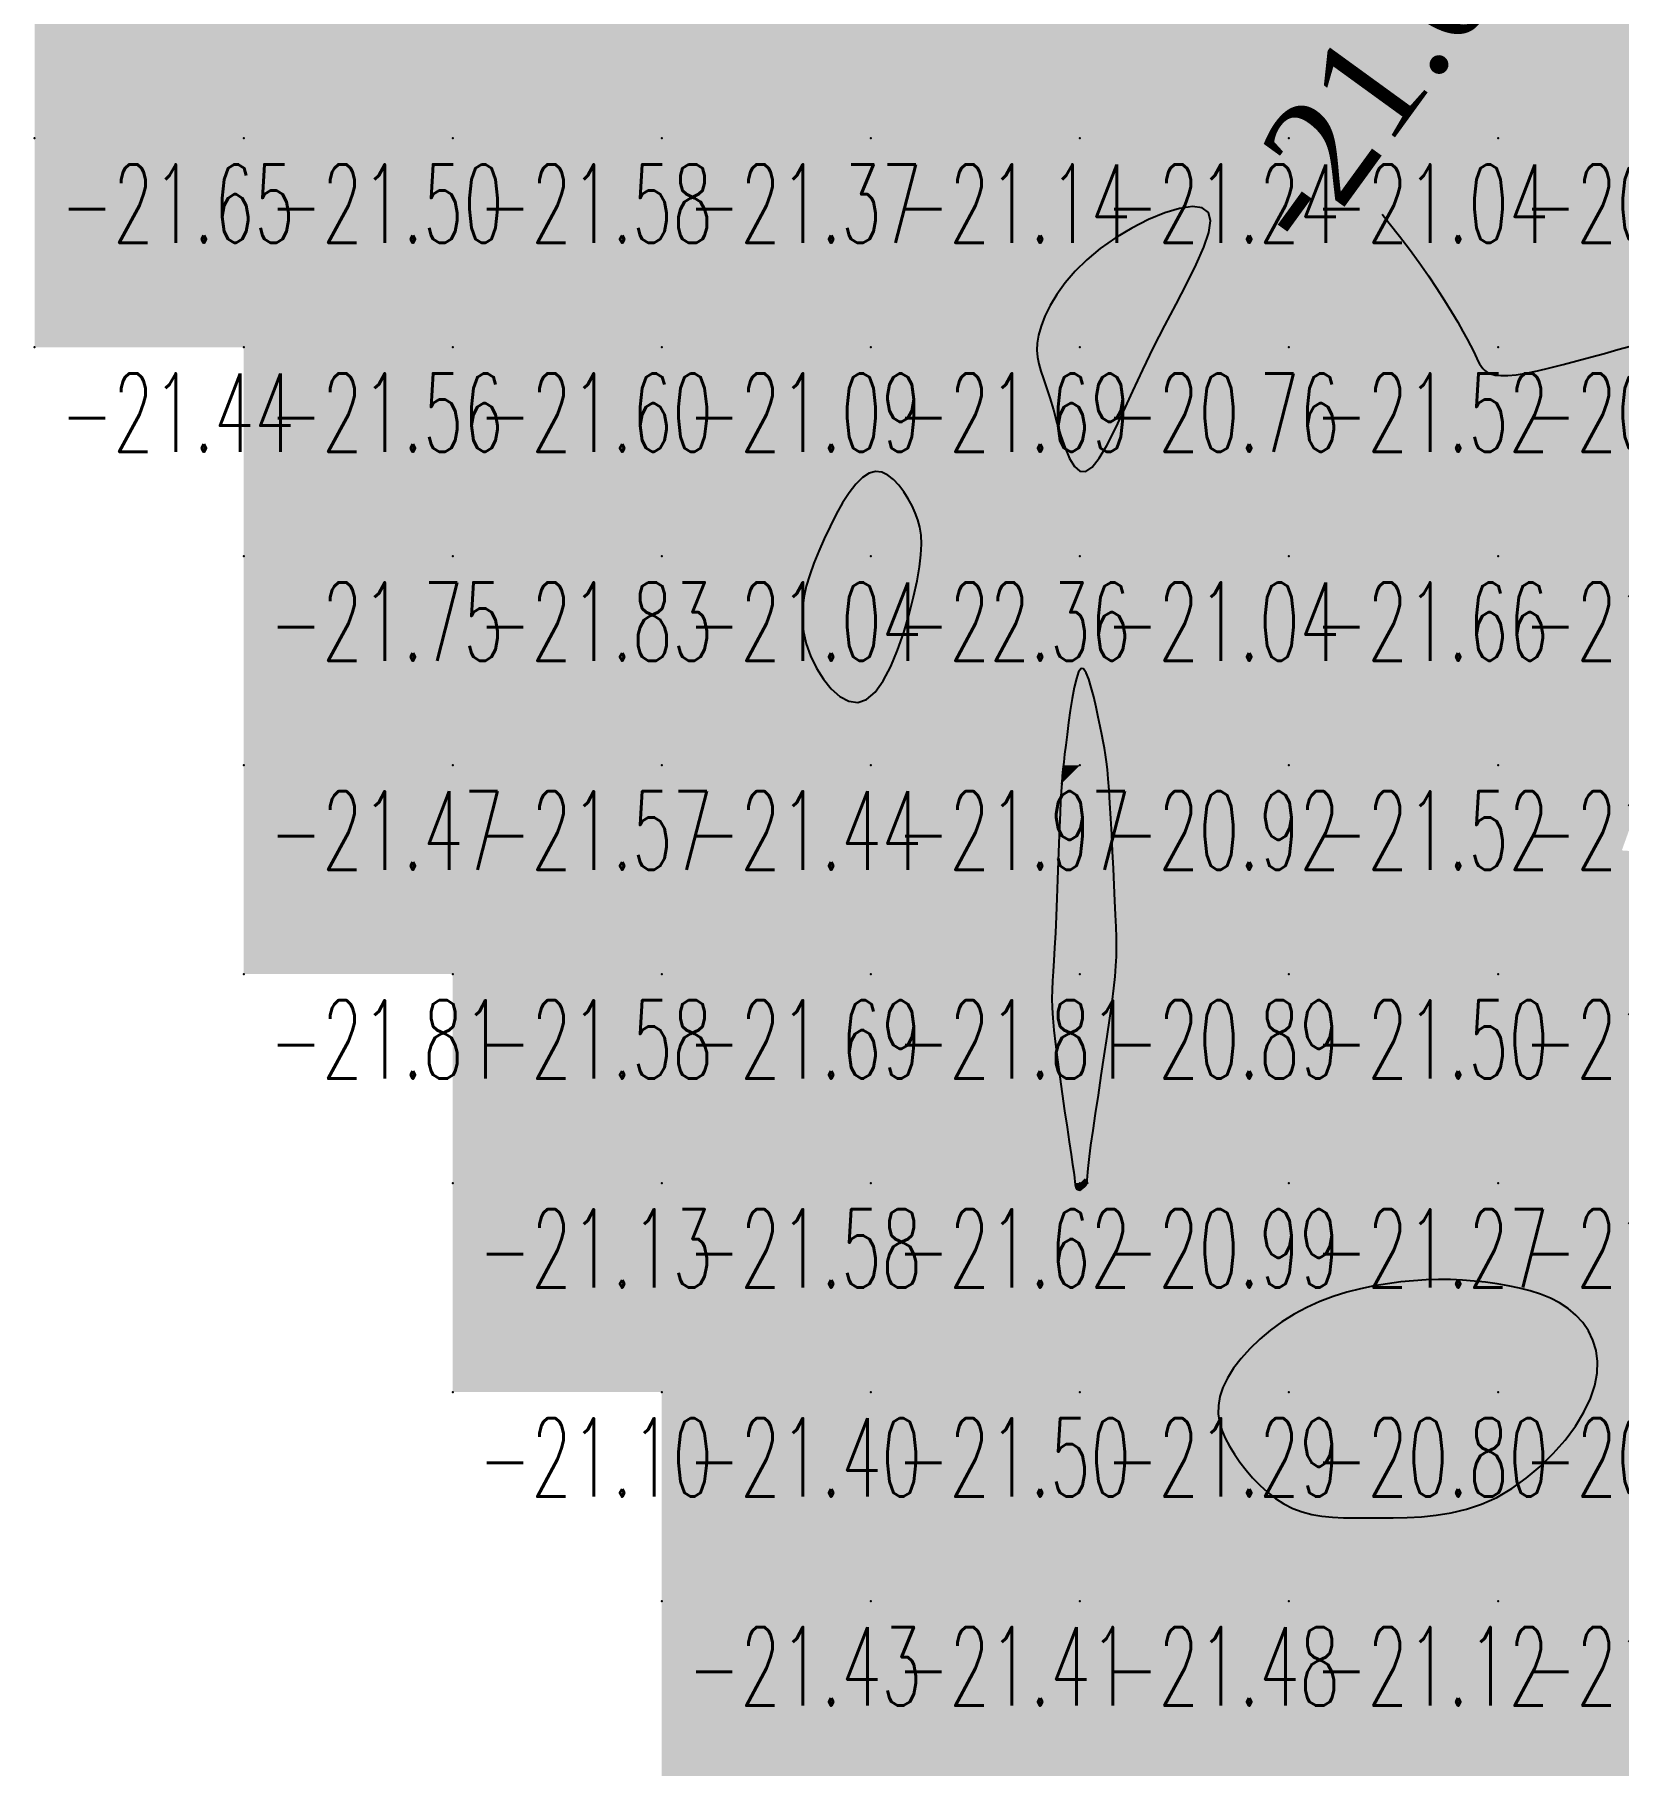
# Model space of a CAD drawing. Header units: millimetres. Extents: x 88261 to 90953, y 390274 to 392322.
# Drawn here: x 89000.2 to 89076, y 391399.4 to 391482.2 of the extents above; entities that cross this region are included whole.
import ezdxf
from ezdxf.enums import TextEntityAlignment as Align

# ---------------------------------------------------------------- set-up
doc = ezdxf.new("R2010")
doc.units = ezdxf.units.MM
doc.header["$LTSCALE"] = 25
for name, color, linetype in [('CN_03_00', 7, 'Continuous'), ('Cotation Courbes de niveau', 7, 'Continuous'), ('COTEAlt', 7, 'Continuous'), ('TN_COLORIAGE', 7, 'Continuous')]:
    doc.layers.add(name, color=color, linetype=linetype)
doc.styles.add('Simplex 1.0', font='Simplex.shx', dxfattribs={"width": 0.99, "height": 2.5})
doc.styles.get("Standard").update_dxf_attribs({"font": 'times.ttf'})

# ---------------------------------------------------------------- blocks, each defined once
blk = doc.blocks.new('COTE')
at = {"color": 0}
blk.add_point((0, 0), dxfattribs=at)
at = {"layer": 'COTEAlt'}
blk.add_attdef('ALT', text='', height=3.75, dxfattribs=at).set_placement((1.25, -1.25), align=Align.TOP_LEFT)

msp = doc.modelspace()

# ---------------------------------------------------------------- linework, layer by layer
at = {"layer": 'CN_03_00', "flags": 128}
for points, elevation in [([(89054.314, 391468.278), (89054.854, 391469.31), (89055.365, 391470.294), (89055.815, 391471.207), (89056.175, 391472.026), (89056.413, 391472.729), (89056.499, 391473.293), (89056.402, 391473.693), (89056.103, 391473.915), (89055.628, 391473.972), (89055.015, 391473.883), (89054.303, 391473.669), (89053.529, 391473.35), (89052.732, 391472.947), (89051.951, 391472.48), (89051.222, 391471.968), (89050.577, 391471.43), (89050.02, 391470.879), (89049.545, 391470.322), (89049.149, 391469.772), (89048.827, 391469.236), (89048.576, 391468.726), (89048.391, 391468.25), (89048.267, 391467.819), (89048.2, 391467.437), (89048.185, 391467.093), (89048.215, 391466.767), (89048.283, 391466.443), (89048.383, 391466.103), (89048.509, 391465.73), (89048.654, 391465.305), (89048.812, 391464.812), (89048.978, 391464.242), (89049.152, 391463.627), (89049.339, 391463.008), (89049.539, 391462.427), (89049.756, 391461.924), (89049.991, 391461.54), (89050.248, 391461.318), (89050.528, 391461.297), (89050.834, 391461.508), (89051.168, 391461.931), (89051.529, 391462.536), (89051.918, 391463.293), (89052.337, 391464.171), (89052.785, 391465.139), (89053.265, 391466.166), (89053.776, 391467.222), (89054.314, 391468.278)], -21), ([(89042.576, 391456.738), (89042.645, 391457.313), (89042.67, 391457.81), (89042.652, 391458.243), (89042.595, 391458.628), (89042.501, 391458.981), (89042.374, 391459.316), (89042.217, 391459.649), (89042.032, 391459.99), (89041.821, 391460.326), (89041.588, 391460.639), (89041.334, 391460.911), (89041.063, 391461.122), (89040.777, 391461.256), (89040.478, 391461.293), (89040.169, 391461.215), (89039.853, 391461.01), (89039.533, 391460.691), (89039.213, 391460.278), (89038.898, 391459.79), (89038.591, 391459.247), (89038.297, 391458.668), (89038.018, 391458.072), (89037.76, 391457.48), (89037.526, 391456.906), (89037.323, 391456.349), (89037.158, 391455.803), (89037.039, 391455.263), (89036.972, 391454.724), (89036.964, 391454.18), (89037.023, 391453.625), (89037.155, 391453.054), (89037.365, 391452.467), (89037.643, 391451.89), (89037.977, 391451.354), (89038.354, 391450.891), (89038.762, 391450.53), (89039.189, 391450.305), (89039.622, 391450.245), (89040.048, 391450.383), (89040.457, 391450.738), (89040.843, 391451.279), (89041.203, 391451.963), (89041.531, 391452.75), (89041.825, 391453.596), (89042.081, 391454.459), (89042.293, 391455.297), (89042.46, 391456.068), (89042.576, 391456.738)], -22), ([(89049.272, 391444.272), (89049.243, 391443.492), (89049.212, 391442.645), (89049.179, 391441.764), (89049.145, 391440.878), (89049.11, 391440.018), (89049.074, 391439.214), (89049.037, 391438.498), (89049, 391437.891), (89048.966, 391437.373), (89048.938, 391436.916), (89048.919, 391436.492), (89048.913, 391436.073), (89048.923, 391435.63), (89048.952, 391435.135), (89049.003, 391434.56), (89049.078, 391433.885), (89049.173, 391433.132), (89049.282, 391432.329), (89049.399, 391431.506), (89049.518, 391430.694), (89049.634, 391429.921), (89049.739, 391429.218), (89049.829, 391428.614), (89049.899, 391428.131), (89049.951, 391427.76), (89049.988, 391427.487), (89050.013, 391427.295), (89050.029, 391427.168), (89050.041, 391427.089), (89050.05, 391427.044), (89050.06, 391427.016), (89050.074, 391426.992), (89050.092, 391426.97), (89050.115, 391426.951), (89050.141, 391426.936), (89050.171, 391426.926), (89050.204, 391426.922), (89050.241, 391426.925), (89050.281, 391426.936), (89050.324, 391426.955), (89050.368, 391426.981), (89050.412, 391427.013), (89050.454, 391427.049), (89050.493, 391427.089), (89050.527, 391427.13), (89050.554, 391427.172), (89050.574, 391427.212), (89050.584, 391427.253), (89050.59, 391427.311), (89050.595, 391427.404), (89050.604, 391427.551), (89050.622, 391427.772), (89050.654, 391428.084), (89050.704, 391428.508), (89050.777, 391429.062), (89050.876, 391429.756), (89050.996, 391430.564), (89051.13, 391431.453), (89051.272, 391432.388), (89051.415, 391433.335), (89051.553, 391434.26), (89051.679, 391435.128), (89051.786, 391435.905), (89051.869, 391436.568), (89051.929, 391437.133), (89051.969, 391437.631), (89051.992, 391438.088), (89051.999, 391438.533), (89051.993, 391438.994), (89051.976, 391439.501), (89051.952, 391440.08), (89051.922, 391440.751), (89051.888, 391441.497), (89051.851, 391442.291), (89051.81, 391443.106), (89051.769, 391443.917), (89051.726, 391444.695), (89051.683, 391445.416), (89051.642, 391446.052), (89051.602, 391446.584), (89051.563, 391447.028), (89051.521, 391447.406), (89051.476, 391447.74), (89051.425, 391448.052), (89051.366, 391448.367), (89051.298, 391448.706), (89051.219, 391449.091), (89051.127, 391449.536), (89051.024, 391450.018), (89050.912, 391450.505), (89050.794, 391450.963), (89050.672, 391451.361), (89050.548, 391451.665), (89050.424, 391451.844), (89050.304, 391451.864), (89050.188, 391451.705), (89050.078, 391451.39), (89049.974, 391450.955), (89049.877, 391450.434), (89049.788, 391449.862), (89049.707, 391449.275), (89049.635, 391448.708), (89049.572, 391448.195), (89049.519, 391447.761), (89049.475, 391447.39), (89049.437, 391447.054), (89049.405, 391446.726), (89049.376, 391446.379), (89049.35, 391445.987), (89049.325, 391445.521), (89049.3, 391444.955), (89049.272, 391444.272)], -21), ([(89060.877, 391411.501), (89061.339, 391411.381), (89061.821, 391411.299), (89062.326, 391411.249), (89062.854, 391411.224), (89063.408, 391411.216), (89063.99, 391411.218), (89064.6, 391411.223), (89065.239, 391411.228), (89065.905, 391411.241), (89066.591, 391411.275), (89067.295, 391411.343), (89068.01, 391411.457), (89068.734, 391411.629), (89069.46, 391411.873), (89070.185, 391412.2), (89070.903, 391412.619), (89071.601, 391413.119), (89072.268, 391413.683), (89072.891, 391414.296), (89073.455, 391414.943), (89073.949, 391415.607), (89074.36, 391416.274), (89074.675, 391416.927), (89074.883, 391417.553), (89074.991, 391418.148), (89075.006, 391418.708), (89074.936, 391419.233), (89074.79, 391419.719), (89074.576, 391420.164), (89074.301, 391420.567), (89073.975, 391420.925), (89073.604, 391421.236), (89073.195, 391421.503), (89072.752, 391421.731), (89072.28, 391421.924), (89071.784, 391422.085), (89071.269, 391422.219), (89070.739, 391422.33), (89070.2, 391422.421), (89069.655, 391422.496), (89069.104, 391422.554), (89068.546, 391422.596), (89067.979, 391422.619), (89067.401, 391422.623), (89066.812, 391422.606), (89066.21, 391422.569), (89065.592, 391422.51), (89064.96, 391422.427), (89064.317, 391422.319), (89063.667, 391422.182), (89063.016, 391422.013), (89062.369, 391421.81), (89061.73, 391421.571), (89061.105, 391421.291), (89060.498, 391420.969), (89059.915, 391420.602), (89059.363, 391420.199), (89058.848, 391419.767), (89058.378, 391419.313), (89057.959, 391418.847), (89057.599, 391418.377), (89057.305, 391417.911), (89057.085, 391417.456), (89056.941, 391417.021), (89056.872, 391416.602), (89056.869, 391416.197), (89056.928, 391415.803), (89057.04, 391415.417), (89057.2, 391415.036), (89057.401, 391414.656), (89057.637, 391414.274), (89057.902, 391413.89), (89058.194, 391413.507), (89058.511, 391413.134), (89058.853, 391412.778), (89059.218, 391412.446), (89059.604, 391412.146), (89060.01, 391411.883), (89060.434, 391411.667), (89060.877, 391411.501)], -21)]:
    msp.add_lwpolyline(points, close=True, dxfattribs=dict(at, elevation=elevation))
at = {"layer": 'CN_03_00', "elevation": -21, "flags": 128}
msp.add_lwpolyline([(89064.703, 391473.603), (89065.039, 391473.18), (89065.536, 391472.561), (89066.02, 391471.93), (89066.482, 391471.295), (89066.918, 391470.666), (89067.323, 391470.055), (89067.696, 391469.472), (89068.031, 391468.928), (89068.324, 391468.433), (89068.572, 391467.998), (89068.773, 391467.632), (89068.933, 391467.328), (89069.058, 391467.078), (89069.157, 391466.872), (89069.237, 391466.704), (89069.305, 391466.563), (89069.37, 391466.442), (89069.438, 391466.331), (89069.517, 391466.224), (89069.615, 391466.124), (89069.743, 391466.035), (89069.907, 391465.962), (89070.117, 391465.91), (89070.382, 391465.883), (89070.71, 391465.887), (89071.11, 391465.926), (89071.587, 391466.003), (89072.13, 391466.113), (89072.725, 391466.251), (89073.358, 391466.41), (89074.014, 391466.583), (89074.679, 391466.765), (89075.339, 391466.949), (89075.978, 391467.128), (89076.587, 391467.299)], dxfattribs=at)
at = {"layer": 'TN_COLORIAGE', "color": 233}
for points in [[(89000.249, 391477.239, -21.318), (89010.249, 391477.239, -21.318), (89010.249, 391487.239, -21.318)], [(89000.249, 391487.239, -21.318), (89000.249, 391477.239, -21.318), (89010.249, 391487.239, -21.318)], [(89019.111, 391486.101, -21.318), (89019.382, 391487.239, -21.318), (89010.249, 391477.239, -21.318), (89010.249, 391487.239, -21.318)], [(89020.249, 391477.239, -21.411), (89030.249, 391477.239, -21.411), (89030.249, 391487.239, -21.411)], [(89020.249, 391485.909, -21.411), (89021.239, 391487.239, -21.411), (89020.249, 391477.239, -21.411), (89030.249, 391487.239, -21.411)], [(89030.249, 391487.239, -21), (89040.116, 391487.239, -21), (89030.249, 391477.239, -21), (89040.1, 391487.091, -21)], [(89030.249, 391477.239, -21), (89040.1, 391487.091, -21), (89040.249, 391477.239, -21), (89040.249, 391486.849, -21)], [(89040.249, 391477.239, -21.436), (89050.249, 391477.239, -21.436), (89050.249, 391487.239, -21.436)], [(89050.249, 391487.239, -21), (89040.374, 391487.239, -21), (89040.249, 391477.239, -21), (89040.249, 391486.849, -21)], [(89050.249, 391487.239, -21.173), (89050.249, 391477.239, -21.173), (89060.249, 391487.239, -21.173)], [(89050.249, 391477.239, -21.173), (89060.249, 391477.239, -21.173), (89060.249, 391487.239, -21.173)], [(89060.249, 391487.239, -21), (89070.13, 391487.239, -21), (89060.249, 391477.239, -21), (89069.804, 391486.795, -21)], [(89061.2, 391477.239, -21.045), (89069.804, 391486.795, -21.045), (89060.249, 391477.239, -21.045)], [(89020.249, 391485.909, -21.496), (89019.111, 391486.101, -21.496), (89020.249, 391477.239, -21.496), (89010.249, 391477.239, -21.496)], [(89000.249, 391477.239, -21.496), (89000.249, 391467.239, -21.496), (89010.249, 391477.239, -21.496)], [(89000.249, 391467.239, -21.496), (89010.249, 391467.239, -21.496), (89010.249, 391477.239, -21.496)], [(89010.249, 391467.239, -21.578), (89020.249, 391467.239, -21.578), (89020.249, 391477.239, -21.578)], [(89010.249, 391477.239, -21.578), (89010.249, 391467.239, -21.578), (89020.249, 391477.239, -21.578)], [(89020.249, 391467.239, -21.367), (89030.249, 391467.239, -21.367), (89030.249, 391477.239, -21.367)], [(89020.249, 391477.239, -21.367), (89020.249, 391467.239, -21.367), (89030.249, 391477.239, -21.367)], [(89030.249, 391477.239, -21.136), (89030.249, 391467.239, -21.136), (89040.249, 391477.239, -21.136)], [(89030.249, 391467.239, -21.136), (89040.249, 391467.239, -21.136), (89040.249, 391477.239, -21.136)], [(89040.249, 391467.239, -21), (89047.653, 391467.239, -21), (89050.249, 391477.239, -21), (89050.249, 391472.223, -21)], [(89040.249, 391477.239, -21.243), (89040.249, 391467.239, -21.243), (89050.249, 391477.239, -21.243)], [(89050.249, 391477.239, -21), (89050.249, 391472.223, -21), (89060.249, 391477.239, -21), (89058.683, 391475.674, -21)], [(89060.249, 391467.239, -21), (89053.431, 391467.239, -21), (89060.249, 391477.239, -21), (89058.683, 391475.674, -21)], [(89060.249, 391467.239, -21), (89065.731, 391472.721, -21), (89060.249, 391477.239, -21), (89061.2, 391477.239, -21)], [(89065.731, 391472.721, -21.518), (89069.095, 391467.239, -21.518), (89060.249, 391467.239, -21.518)], [(89010.249, 391467.239, -21.601), (89010.249, 391457.239, -21.601), (89020.249, 391467.239, -21.601)], [(89010.249, 391457.239, -21.601), (89020.249, 391457.239, -21.601), (89020.249, 391467.239, -21.601)], [(89020.249, 391467.239, -21.091), (89020.249, 391457.239, -21.091), (89030.249, 391467.239, -21.091)], [(89020.249, 391457.239, -21.091), (89030.249, 391457.239, -21.091), (89030.249, 391467.239, -21.091)], [(89030.249, 391467.239, -21.69), (89030.249, 391457.239, -21.69), (89040.249, 391467.239, -21.69)], [(89040.249, 391462.636, -21.039), (89037.504, 391457.239, -21.039), (89040.249, 391467.239, -21.039), (89030.249, 391457.239, -21.039)], [(89040.249, 391462.636, -21), (89042.513, 391459.504, -21), (89040.249, 391467.239, -21), (89048.742, 391465.733, -21)], [(89048.742, 391465.733, -21.69), (89047.653, 391467.239, -21.69), (89040.249, 391467.239, -21.69)], [(89050.249, 391457.239, -21.518), (89060.249, 391457.239, -21.518), (89060.249, 391467.239, -21.518)], [(89060.249, 391467.239, -21), (89053.431, 391467.239, -21), (89050.249, 391457.239, -21), (89050.249, 391458.702, -21)], [(89060.249, 391457.239, -21), (89069.32, 391466.311, -21), (89060.249, 391467.239, -21), (89069.095, 391467.239, -21)], [(89070.249, 391457.239, -21), (89076.675, 391457.239, -21), (89080.249, 391467.239, -21), (89080.249, 391465.289, -21)], [(89070.249, 391457.239, -21), (89070.249, 391465.502, -21), (89080.249, 391467.239, -21), (89076.343, 391467.239, -21)], [(89060.249, 391457.239, -21), (89069.32, 391466.311, -21), (89070.249, 391457.239, -21), (89070.249, 391465.502, -21)], [(89042.999, 391457.239, -21), (89042.513, 391459.504, -21), (89050.249, 391457.239, -21), (89048.742, 391465.733, -21)], [(89048.742, 391465.733, -21.041), (89050.249, 391458.702, -21.041), (89050.249, 391457.239, -21.041)], [(89010.249, 391457.239, -21.826), (89010.249, 391447.239, -21.826), (89020.249, 391457.239, -21.826)], [(89010.249, 391447.239, -21.826), (89020.249, 391447.239, -21.826), (89020.249, 391457.239, -21.826)], [(89020.249, 391447.239, -21.039), (89030.249, 391447.239, -21.039), (89030.249, 391457.239, -21.039)], [(89020.249, 391457.239, -21.039), (89020.249, 391447.239, -21.039), (89030.249, 391457.239, -21.039)], [(89036.295, 391453.285, -21.039), (89037.504, 391457.239, -21.039), (89030.249, 391447.239, -21.039), (89030.249, 391457.239, -21.039)], [(89040.249, 391447.239, -21), (89049.466, 391447.239, -21), (89050.249, 391457.239, -21), (89050.249, 391453.898, -21)], [(89040.249, 391447.944, -21.041), (89042.999, 391457.239, -21.041), (89040.249, 391447.239, -21.041), (89050.249, 391457.239, -21.041)], [(89060.249, 391457.239, -21), (89051.361, 391448.352, -21), (89050.249, 391457.239, -21), (89050.249, 391453.898, -21)], [(89060.249, 391457.239, -21), (89051.361, 391448.352, -21), (89060.249, 391447.239, -21), (89051.62, 391447.239, -21)], [(89060.249, 391447.239, -21.321), (89070.249, 391447.239, -21.321), (89070.249, 391457.239, -21.321)], [(89060.249, 391457.239, -21.321), (89060.249, 391447.239, -21.321), (89070.249, 391457.239, -21.321)], [(89070.249, 391457.239, -21), (89076.675, 391457.239, -21), (89070.249, 391447.239, -21), (89076.518, 391453.509, -21)], [(89040.249, 391447.944, -21.444), (89036.295, 391453.285, -21.444), (89040.249, 391447.239, -21.444), (89030.249, 391447.239, -21.444)], [(89076.518, 391453.509, -21.3), (89077.629, 391447.239, -21.3), (89070.249, 391447.239, -21.3)], [(89010.249, 391447.239, -21.569), (89010.249, 391437.239, -21.569), (89020.249, 391447.239, -21.569)], [(89010.249, 391437.239, -21.569), (89020.249, 391437.239, -21.569), (89020.249, 391447.239, -21.569)], [(89020.249, 391447.239, -21.444), (89020.249, 391437.239, -21.444), (89030.249, 391447.239, -21.444)], [(89020.249, 391437.239, -21.444), (89030.249, 391437.239, -21.444), (89030.249, 391447.239, -21.444)], [(89030.249, 391437.239, -21.972), (89040.249, 391437.239, -21.972), (89040.249, 391447.239, -21.972)], [(89030.249, 391447.239, -21.972), (89030.249, 391437.239, -21.972), (89040.249, 391447.239, -21.972)], [(89040.249, 391447.239, -21), (89049.466, 391447.239, -21), (89040.249, 391437.239, -21), (89049.323, 391446.313, -21)], [(89052.009, 391439, -21.52), (89051.62, 391447.239, -21.52), (89060.249, 391447.239, -21.52)], [(89060.249, 391447.239, -21), (89052.009, 391439, -21), (89060.249, 391437.239, -21), (89052.056, 391437.239, -21)], [(89060.249, 391437.239, -21.3), (89070.249, 391437.239, -21.3), (89070.249, 391447.239, -21.3)], [(89060.249, 391447.239, -21.3), (89060.249, 391437.239, -21.3), (89070.249, 391447.239, -21.3)], [(89070.249, 391447.239, -21), (89077.629, 391447.239, -21), (89070.249, 391437.239, -21), (89076.171, 391443.161, -21)], [(89049.042, 391437.239, -21.809), (89049.323, 391446.313, -21.809), (89040.249, 391437.239, -21.809)], [(89070.249, 391437.239, -21), (89076.171, 391443.161, -21), (89080.249, 391437.239, -21), (89080.249, 391442.869, -21)], [(89020.249, 391427.239, -21.691), (89030.249, 391427.239, -21.691), (89030.249, 391437.239, -21.691)], [(89020.249, 391437.239, -21.691), (89020.249, 391427.239, -21.691), (89030.249, 391437.239, -21.691)], [(89030.249, 391427.239, -21.809), (89040.249, 391427.239, -21.809), (89040.249, 391437.239, -21.809)], [(89030.249, 391437.239, -21.809), (89030.249, 391427.239, -21.809), (89040.249, 391437.239, -21.809)], [(89040.249, 391437.239, -21), (89049.042, 391437.239, -21), (89040.249, 391427.239, -21), (89048.729, 391435.72, -21)], [(89060.249, 391437.239, -21), (89050.482, 391427.473, -21), (89060.249, 391427.239, -21), (89050.678, 391427.239, -21)], [(89052.056, 391437.239, -21.504), (89050.482, 391427.473, -21.504), (89060.249, 391437.239, -21.504)], [(89060.249, 391437.239, -21.155), (89060.249, 391427.239, -21.155), (89070.249, 391437.239, -21.155)], [(89060.249, 391427.239, -21.155), (89070.249, 391427.239, -21.155), (89070.249, 391437.239, -21.155)], [(89070.249, 391427.239, -21.137), (89080.249, 391427.239, -21.137), (89080.249, 391437.239, -21.137)], [(89070.249, 391437.239, -21.137), (89070.249, 391427.239, -21.137), (89080.249, 391437.239, -21.137)], [(89048.729, 391435.72, -21.62), (89050.058, 391427.239, -21.62), (89040.249, 391427.239, -21.62)], [(89020.249, 391427.239, -21.582), (89020.249, 391417.239, -21.582), (89030.249, 391427.239, -21.582)], [(89020.249, 391417.239, -21.582), (89030.249, 391417.239, -21.582), (89030.249, 391427.239, -21.582)], [(89030.249, 391417.239, -21.62), (89040.249, 391417.239, -21.62), (89040.249, 391427.239, -21.62)], [(89030.249, 391427.239, -21.62), (89030.249, 391417.239, -21.62), (89040.249, 391427.239, -21.62)], [(89040.249, 391427.239, -21), (89050.058, 391427.239, -21), (89040.249, 391417.239, -21), (89050.013, 391427.004, -21)], [(89050.249, 391417.239, -21), (89050.249, 391426.843, -21), (89060.249, 391427.239, -21), (89050.678, 391427.239, -21)], [(89050.249, 391417.239, -21), (89056.231, 391417.239, -21), (89060.249, 391427.239, -21), (89060.249, 391421.454, -21)], [(89060.249, 391427.239, -21), (89060.249, 391421.454, -21), (89070.249, 391427.239, -21), (89065.764, 391422.755, -21)], [(89065.764, 391422.755, -21.159), (89070.249, 391422.585, -21.159), (89070.249, 391427.239, -21.159)], [(89080.249, 391427.239, -21), (89074.44, 391421.431, -21), (89070.249, 391427.239, -21), (89070.249, 391422.585, -21)], [(89080.249, 391427.239, -21), (89074.44, 391421.431, -21), (89080.249, 391417.239, -21), (89075.84, 391417.239, -21)], [(89040.249, 391417.239, -21), (89050.013, 391427.004, -21), (89050.249, 391417.239, -21), (89050.249, 391426.843, -21)], [(89030.249, 391407.239, -21.499), (89040.249, 391407.239, -21.499), (89040.249, 391417.239, -21.499)], [(89030.249, 391417.239, -21.499), (89030.249, 391407.239, -21.499), (89040.249, 391417.239, -21.499)], [(89040.249, 391407.239, -21.291), (89050.249, 391407.239, -21.291), (89050.249, 391417.239, -21.291)], [(89040.249, 391417.239, -21.291), (89040.249, 391407.239, -21.291), (89050.249, 391417.239, -21.291)], [(89050.249, 391407.239, -21), (89057.336, 391414.326, -21), (89050.249, 391417.239, -21), (89056.231, 391417.239, -21)], [(89070.249, 391407.239, -21.144), (89080.249, 391407.239, -21.144), (89080.249, 391417.239, -21.144)], [(89080.249, 391417.239, -21), (89075.84, 391417.239, -21), (89070.249, 391407.239, -21), (89070.249, 391411.174, -21)], [(89050.249, 391407.239, -21), (89057.336, 391414.326, -21), (89060.249, 391407.239, -21), (89060.249, 391411.102, -21)], [(89060.249, 391407.239, -21), (89064.275, 391411.266, -21), (89070.249, 391407.239, -21), (89070.249, 391411.174, -21)], [(89060.249, 391411.102, -21.123), (89064.275, 391411.266, -21.123), (89060.249, 391407.239, -21.123)], [(89030.249, 391397.239, -21.406), (89040.249, 391397.239, -21.406), (89040.249, 391407.239, -21.406)], [(89030.249, 391407.239, -21.406), (89030.249, 391397.239, -21.406), (89040.249, 391407.239, -21.406)], [(89040.249, 391397.239, -21.476), (89050.249, 391397.239, -21.476), (89050.249, 391407.239, -21.476)], [(89040.249, 391407.239, -21.476), (89040.249, 391397.239, -21.476), (89050.249, 391407.239, -21.476)], [(89050.249, 391397.239, -21.123), (89060.249, 391397.239, -21.123), (89060.249, 391407.239, -21.123)], [(89050.249, 391407.239, -21.123), (89050.249, 391397.239, -21.123), (89060.249, 391407.239, -21.123)], [(89060.249, 391397.239, -21.119), (89070.249, 391397.239, -21.119), (89070.249, 391407.239, -21.119)], [(89060.249, 391407.239, -21.119), (89060.249, 391397.239, -21.119), (89070.249, 391407.239, -21.119)], [(89070.249, 391407.239, -21.244), (89070.249, 391397.239, -21.244), (89080.249, 391407.239, -21.244)], [(89070.249, 391397.239, -21.244), (89080.249, 391397.239, -21.244), (89080.249, 391407.239, -21.244)]]:
    msp.add_solid(points, dxfattribs=at)
at = {"layer": 'TN_COLORIAGE', "color": 223}
for points in [[(89069.804, 391486.795, -20.573), (89061.2, 391477.239, -20.573), (89070.249, 391487.239, -20.573), (89070.249, 391477.239, -20.573)], [(89070.249, 391477.239, -20.529), (89080.249, 391477.239, -20.529), (89080.249, 391487.239, -20.529)], [(89070.249, 391487.239, -20.529), (89070.249, 391477.239, -20.529), (89080.249, 391487.239, -20.529)], [(89061.2, 391477.239, -20.573), (89065.731, 391472.721, -20.573), (89070.249, 391477.239, -20.573)], [(89069.095, 391467.239, -20.573), (89065.731, 391472.721, -20.573), (89070.249, 391467.239, -20.573), (89070.249, 391477.239, -20.573)], [(89076.343, 391467.239, -20.639), (89080.249, 391468.311, -20.639), (89070.249, 391467.239, -20.639), (89080.249, 391477.239, -20.639)], [(89070.249, 391477.239, -20.639), (89070.249, 391467.239, -20.639), (89080.249, 391477.239, -20.639)], [(89058.683, 391475.674, -20.758), (89050.249, 391472.223, -20.758), (89050.249, 391467.239, -20.758)], [(89058.683, 391475.674, -20.758), (89053.431, 391467.239, -20.758), (89050.249, 391467.239, -20.758)], [(89050.249, 391472.223, -20.758), (89047.653, 391467.239, -20.758), (89050.249, 391467.239, -20.758)], [(89047.653, 391467.239, -20.758), (89048.742, 391465.733, -20.758), (89050.249, 391467.239, -20.758)], [(89050.249, 391458.702, -20.758), (89048.742, 391465.733, -20.758), (89050.249, 391467.239, -20.758)], [(89050.249, 391458.702, -20.758), (89053.431, 391467.239, -20.758), (89050.249, 391467.239, -20.758)], [(89069.095, 391467.239, -20.932), (89069.32, 391466.311, -20.932), (89070.249, 391467.239, -20.932)], [(89070.249, 391465.502, -20.932), (89069.32, 391466.311, -20.932), (89070.249, 391467.239, -20.932)], [(89076.343, 391467.239, -20.932), (89070.249, 391465.502, -20.932), (89070.249, 391467.239, -20.932)], [(89050.249, 391453.898, -20.917), (89049.466, 391447.239, -20.917), (89050.249, 391447.239, -20.917)], [(89050.249, 391453.898, -20.917), (89051.361, 391448.352, -20.917), (89050.249, 391447.239, -20.917)], [(89051.62, 391447.239, -20.917), (89051.361, 391448.352, -20.917), (89050.249, 391447.239, -20.917)], [(89049.323, 391446.313, -20.889), (89049.042, 391437.239, -20.889), (89050.249, 391447.239, -20.889), (89050.249, 391437.239, -20.889)], [(89049.323, 391446.313, -20.917), (89049.466, 391447.239, -20.917), (89050.249, 391447.239, -20.917)], [(89051.62, 391447.239, -20.889), (89052.009, 391439, -20.889), (89050.249, 391447.239, -20.889), (89050.249, 391437.239, -20.889)], [(89052.056, 391437.239, -20.889), (89052.009, 391439, -20.889), (89050.249, 391437.239, -20.889)], [(89050.058, 391427.239, -20.889), (89048.729, 391435.72, -20.889), (89050.249, 391427.239, -20.889), (89050.249, 391437.239, -20.889)], [(89048.729, 391435.72, -20.889), (89049.042, 391437.239, -20.889), (89050.249, 391437.239, -20.889)], [(89050.482, 391427.473, -20.889), (89052.056, 391437.239, -20.889), (89050.249, 391427.239, -20.889), (89050.249, 391437.239, -20.889)], [(89050.249, 391426.843, -20.988), (89050.013, 391427.004, -20.988), (89050.249, 391427.239, -20.988)], [(89050.013, 391427.004, -20.988), (89050.058, 391427.239, -20.988), (89050.249, 391427.239, -20.988)], [(89050.678, 391427.239, -20.988), (89050.482, 391427.473, -20.988), (89050.249, 391427.239, -20.988)], [(89050.678, 391427.239, -20.988), (89050.249, 391426.843, -20.988), (89050.249, 391427.239, -20.988)], [(89065.764, 391422.755, -20.804), (89060.249, 391421.454, -20.804), (89060.249, 391417.239, -20.804)], [(89070.249, 391422.585, -20.804), (89065.764, 391422.755, -20.804), (89070.249, 391417.239, -20.804), (89060.249, 391417.239, -20.804)], [(89070.249, 391422.585, -20.817), (89074.44, 391421.431, -20.817), (89070.249, 391417.239, -20.817)], [(89060.249, 391421.454, -20.804), (89056.231, 391417.239, -20.804), (89060.249, 391417.239, -20.804)], [(89075.84, 391417.239, -20.817), (89074.44, 391421.431, -20.817), (89070.249, 391417.239, -20.817)], [(89056.231, 391417.239, -20.804), (89057.336, 391414.326, -20.804), (89060.249, 391417.239, -20.804)], [(89060.249, 391411.102, -20.804), (89057.336, 391414.326, -20.804), (89060.249, 391417.239, -20.804)], [(89064.275, 391411.266, -20.804), (89060.249, 391411.102, -20.804), (89070.249, 391417.239, -20.804), (89060.249, 391417.239, -20.804)], [(89070.249, 391411.174, -20.817), (89064.275, 391411.266, -20.817), (89070.249, 391417.239, -20.817)], [(89070.249, 391411.174, -20.817), (89075.84, 391417.239, -20.817), (89070.249, 391417.239, -20.817)]]:
    msp.add_solid(points, dxfattribs=at)
at = {"layer": 'TN_COLORIAGE', "color": 243}
for points in [[(89037.504, 391457.239, -22.364), (89040.249, 391462.636, -22.364), (89040.249, 391457.239, -22.364)], [(89042.513, 391459.504, -22.364), (89040.249, 391462.636, -22.364), (89040.249, 391457.239, -22.364)], [(89042.513, 391459.504, -22.364), (89042.999, 391457.239, -22.364), (89040.249, 391457.239, -22.364)], [(89036.295, 391453.285, -22.364), (89040.249, 391447.944, -22.364), (89040.249, 391457.239, -22.364)], [(89037.504, 391457.239, -22.364), (89036.295, 391453.285, -22.364), (89040.249, 391457.239, -22.364)], [(89042.999, 391457.239, -22.364), (89040.249, 391447.944, -22.364), (89040.249, 391457.239, -22.364)]]:
    msp.add_solid(points, dxfattribs=at)

# ---------------------------------------------------------------- block references
at = {"layer": 'COTEAlt'}
ref = msp.add_blockref('COTE', (89000.249, 391477.239), dxfattribs=at)
ref.add_attrib('ALT', '-21.65', dxfattribs={"height": 3.75, "style": 'Simplex 1.0', "width": 0.6}).set_placement((89001.499, 391475.989), align=Align.TOP_LEFT)
ref = msp.add_blockref('COTE', (89010.249, 391477.239), dxfattribs=at)
ref.add_attrib('ALT', '-21.50', dxfattribs={"height": 3.75, "style": 'Simplex 1.0', "width": 0.6}).set_placement((89011.499, 391475.989), align=Align.TOP_LEFT)
ref = msp.add_blockref('COTE', (89020.249, 391477.239), dxfattribs=at)
ref.add_attrib('ALT', '-21.58', dxfattribs={"height": 3.75, "style": 'Simplex 1.0', "width": 0.6}).set_placement((89021.499, 391475.989), align=Align.TOP_LEFT)
ref = msp.add_blockref('COTE', (89030.249, 391477.239), dxfattribs=at)
ref.add_attrib('ALT', '-21.37', dxfattribs={"height": 3.75, "style": 'Simplex 1.0', "width": 0.6}).set_placement((89031.499, 391475.989), align=Align.TOP_LEFT)
ref = msp.add_blockref('COTE', (89040.249, 391477.239), dxfattribs=at)
ref.add_attrib('ALT', '-21.14', dxfattribs={"height": 3.75, "style": 'Simplex 1.0', "width": 0.6}).set_placement((89041.499, 391475.989), align=Align.TOP_LEFT)
ref = msp.add_blockref('COTE', (89050.249, 391477.239), dxfattribs=at)
ref.add_attrib('ALT', '-21.24', dxfattribs={"height": 3.75, "style": 'Simplex 1.0', "width": 0.6}).set_placement((89051.499, 391475.989), align=Align.TOP_LEFT)
ref = msp.add_blockref('COTE', (89060.249, 391477.239), dxfattribs=at)
ref.add_attrib('ALT', '-21.04', dxfattribs={"height": 3.75, "style": 'Simplex 1.0', "width": 0.6}).set_placement((89061.499, 391475.989), align=Align.TOP_LEFT)
ref = msp.add_blockref('COTE', (89070.249, 391477.239), dxfattribs=at)
ref.add_attrib('ALT', '-20.57', dxfattribs={"height": 3.75, "style": 'Simplex 1.0', "width": 0.6}).set_placement((89071.499, 391475.989), align=Align.TOP_LEFT)
ref = msp.add_blockref('COTE', (89000.249, 391467.239), dxfattribs=at)
ref.add_attrib('ALT', '-21.44', dxfattribs={"height": 3.75, "style": 'Simplex 1.0', "width": 0.6}).set_placement((89001.499, 391465.989), align=Align.TOP_LEFT)
ref = msp.add_blockref('COTE', (89010.249, 391467.239), dxfattribs=at)
ref.add_attrib('ALT', '-21.56', dxfattribs={"height": 3.75, "style": 'Simplex 1.0', "width": 0.6}).set_placement((89011.499, 391465.989), align=Align.TOP_LEFT)
ref = msp.add_blockref('COTE', (89020.249, 391467.239), dxfattribs=at)
ref.add_attrib('ALT', '-21.60', dxfattribs={"height": 3.75, "style": 'Simplex 1.0', "width": 0.6}).set_placement((89021.499, 391465.989), align=Align.TOP_LEFT)
ref = msp.add_blockref('COTE', (89030.249, 391467.239), dxfattribs=at)
ref.add_attrib('ALT', '-21.09', dxfattribs={"height": 3.75, "style": 'Simplex 1.0', "width": 0.6}).set_placement((89031.499, 391465.989), align=Align.TOP_LEFT)
ref = msp.add_blockref('COTE', (89040.249, 391467.239), dxfattribs=at)
ref.add_attrib('ALT', '-21.69', dxfattribs={"height": 3.75, "style": 'Simplex 1.0', "width": 0.6}).set_placement((89041.499, 391465.989), align=Align.TOP_LEFT)
ref = msp.add_blockref('COTE', (89050.249, 391467.239), dxfattribs=at)
ref.add_attrib('ALT', '-20.76', dxfattribs={"height": 3.75, "style": 'Simplex 1.0', "width": 0.6}).set_placement((89051.499, 391465.989), align=Align.TOP_LEFT)
ref = msp.add_blockref('COTE', (89060.249, 391467.239), dxfattribs=at)
ref.add_attrib('ALT', '-21.52', dxfattribs={"height": 3.75, "style": 'Simplex 1.0', "width": 0.6}).set_placement((89061.499, 391465.989), align=Align.TOP_LEFT)
ref = msp.add_blockref('COTE', (89070.249, 391467.239), dxfattribs=at)
ref.add_attrib('ALT', '-20.93', dxfattribs={"height": 3.75, "style": 'Simplex 1.0', "width": 0.6}).set_placement((89071.499, 391465.989), align=Align.TOP_LEFT)
ref = msp.add_blockref('COTE', (89010.249, 391457.239), dxfattribs=at)
ref.add_attrib('ALT', '-21.75', dxfattribs={"height": 3.75, "style": 'Simplex 1.0', "width": 0.6}).set_placement((89011.499, 391455.989), align=Align.TOP_LEFT)
ref = msp.add_blockref('COTE', (89020.249, 391457.239), dxfattribs=at)
ref.add_attrib('ALT', '-21.83', dxfattribs={"height": 3.75, "style": 'Simplex 1.0', "width": 0.6}).set_placement((89021.499, 391455.989), align=Align.TOP_LEFT)
ref = msp.add_blockref('COTE', (89030.249, 391457.239), dxfattribs=at)
ref.add_attrib('ALT', '-21.04', dxfattribs={"height": 3.75, "style": 'Simplex 1.0', "width": 0.6}).set_placement((89031.499, 391455.989), align=Align.TOP_LEFT)
ref = msp.add_blockref('COTE', (89040.249, 391457.239), dxfattribs=at)
ref.add_attrib('ALT', '-22.36', dxfattribs={"height": 3.75, "style": 'Simplex 1.0', "width": 0.6}).set_placement((89041.499, 391455.989), align=Align.TOP_LEFT)
ref = msp.add_blockref('COTE', (89050.249, 391457.239), dxfattribs=at)
ref.add_attrib('ALT', '-21.04', dxfattribs={"height": 3.75, "style": 'Simplex 1.0', "width": 0.6}).set_placement((89051.499, 391455.989), align=Align.TOP_LEFT)
ref = msp.add_blockref('COTE', (89060.249, 391457.239), dxfattribs=at)
ref.add_attrib('ALT', '-21.66', dxfattribs={"height": 3.75, "style": 'Simplex 1.0', "width": 0.6}).set_placement((89061.499, 391455.989), align=Align.TOP_LEFT)
ref = msp.add_blockref('COTE', (89070.249, 391457.239), dxfattribs=at)
ref.add_attrib('ALT', '-21.32', dxfattribs={"height": 3.75, "style": 'Simplex 1.0', "width": 0.6}).set_placement((89071.499, 391455.989), align=Align.TOP_LEFT)
ref = msp.add_blockref('COTE', (89010.249, 391447.239), dxfattribs=at)
ref.add_attrib('ALT', '-21.47', dxfattribs={"height": 3.75, "style": 'Simplex 1.0', "width": 0.6}).set_placement((89011.499, 391445.989), align=Align.TOP_LEFT)
ref = msp.add_blockref('COTE', (89020.249, 391447.239), dxfattribs=at)
ref.add_attrib('ALT', '-21.57', dxfattribs={"height": 3.75, "style": 'Simplex 1.0', "width": 0.6}).set_placement((89021.499, 391445.989), align=Align.TOP_LEFT)
ref = msp.add_blockref('COTE', (89030.249, 391447.239), dxfattribs=at)
ref.add_attrib('ALT', '-21.44', dxfattribs={"height": 3.75, "style": 'Simplex 1.0', "width": 0.6}).set_placement((89031.499, 391445.989), align=Align.TOP_LEFT)
ref = msp.add_blockref('COTE', (89040.249, 391447.239), dxfattribs=at)
ref.add_attrib('ALT', '-21.97', dxfattribs={"height": 3.75, "style": 'Simplex 1.0', "width": 0.6}).set_placement((89041.499, 391445.989), align=Align.TOP_LEFT)
ref = msp.add_blockref('COTE', (89050.249, 391447.239), dxfattribs=at)
ref.add_attrib('ALT', '-20.92', dxfattribs={"height": 3.75, "style": 'Simplex 1.0', "width": 0.6}).set_placement((89051.499, 391445.989), align=Align.TOP_LEFT)
ref = msp.add_blockref('COTE', (89060.249, 391447.239), dxfattribs=at)
ref.add_attrib('ALT', '-21.52', dxfattribs={"height": 3.75, "style": 'Simplex 1.0', "width": 0.6}).set_placement((89061.499, 391445.989), align=Align.TOP_LEFT)
ref = msp.add_blockref('COTE', (89070.249, 391447.239), dxfattribs=at)
ref.add_attrib('ALT', '-21.30', dxfattribs={"height": 3.75, "style": 'Simplex 1.0', "width": 0.6}).set_placement((89071.499, 391445.989), align=Align.TOP_LEFT)
ref = msp.add_blockref('COTE', (89010.249, 391437.239), dxfattribs=at)
ref.add_attrib('ALT', '-21.81', dxfattribs={"height": 3.75, "style": 'Simplex 1.0', "width": 0.6}).set_placement((89011.499, 391435.989), align=Align.TOP_LEFT)
ref = msp.add_blockref('COTE', (89020.249, 391437.239), dxfattribs=at)
ref.add_attrib('ALT', '-21.58', dxfattribs={"height": 3.75, "style": 'Simplex 1.0', "width": 0.6}).set_placement((89021.499, 391435.989), align=Align.TOP_LEFT)
ref = msp.add_blockref('COTE', (89030.249, 391437.239), dxfattribs=at)
ref.add_attrib('ALT', '-21.69', dxfattribs={"height": 3.75, "style": 'Simplex 1.0', "width": 0.6}).set_placement((89031.499, 391435.989), align=Align.TOP_LEFT)
ref = msp.add_blockref('COTE', (89040.249, 391437.239), dxfattribs=at)
ref.add_attrib('ALT', '-21.81', dxfattribs={"height": 3.75, "style": 'Simplex 1.0', "width": 0.6}).set_placement((89041.499, 391435.989), align=Align.TOP_LEFT)
ref = msp.add_blockref('COTE', (89050.249, 391437.239), dxfattribs=at)
ref.add_attrib('ALT', '-20.89', dxfattribs={"height": 3.75, "style": 'Simplex 1.0', "width": 0.6}).set_placement((89051.499, 391435.989), align=Align.TOP_LEFT)
ref = msp.add_blockref('COTE', (89060.249, 391437.239), dxfattribs=at)
ref.add_attrib('ALT', '-21.50', dxfattribs={"height": 3.75, "style": 'Simplex 1.0', "width": 0.6}).set_placement((89061.499, 391435.989), align=Align.TOP_LEFT)
ref = msp.add_blockref('COTE', (89070.249, 391437.239), dxfattribs=at)
ref.add_attrib('ALT', '-21.15', dxfattribs={"height": 3.75, "style": 'Simplex 1.0', "width": 0.6}).set_placement((89071.499, 391435.989), align=Align.TOP_LEFT)
ref = msp.add_blockref('COTE', (89020.249, 391427.239), dxfattribs=at)
ref.add_attrib('ALT', '-21.13', dxfattribs={"height": 3.75, "style": 'Simplex 1.0', "width": 0.6}).set_placement((89021.499, 391425.989), align=Align.TOP_LEFT)
ref = msp.add_blockref('COTE', (89030.249, 391427.239), dxfattribs=at)
ref.add_attrib('ALT', '-21.58', dxfattribs={"height": 3.75, "style": 'Simplex 1.0', "width": 0.6}).set_placement((89031.499, 391425.989), align=Align.TOP_LEFT)
ref = msp.add_blockref('COTE', (89040.249, 391427.239), dxfattribs=at)
ref.add_attrib('ALT', '-21.62', dxfattribs={"height": 3.75, "style": 'Simplex 1.0', "width": 0.6}).set_placement((89041.499, 391425.989), align=Align.TOP_LEFT)
ref = msp.add_blockref('COTE', (89050.249, 391427.239), dxfattribs=at)
ref.add_attrib('ALT', '-20.99', dxfattribs={"height": 3.75, "style": 'Simplex 1.0', "width": 0.6}).set_placement((89051.499, 391425.989), align=Align.TOP_LEFT)
ref = msp.add_blockref('COTE', (89060.249, 391427.239), dxfattribs=at)
ref.add_attrib('ALT', '-21.27', dxfattribs={"height": 3.75, "style": 'Simplex 1.0', "width": 0.6}).set_placement((89061.499, 391425.989), align=Align.TOP_LEFT)
ref = msp.add_blockref('COTE', (89070.249, 391427.239), dxfattribs=at)
ref.add_attrib('ALT', '-21.16', dxfattribs={"height": 3.75, "style": 'Simplex 1.0', "width": 0.6}).set_placement((89071.499, 391425.989), align=Align.TOP_LEFT)
ref = msp.add_blockref('COTE', (89020.249, 391417.239), dxfattribs=at)
ref.add_attrib('ALT', '-21.10', dxfattribs={"height": 3.75, "style": 'Simplex 1.0', "width": 0.6}).set_placement((89021.499, 391415.989), align=Align.TOP_LEFT)
ref = msp.add_blockref('COTE', (89030.249, 391417.239), dxfattribs=at)
ref.add_attrib('ALT', '-21.40', dxfattribs={"height": 3.75, "style": 'Simplex 1.0', "width": 0.6}).set_placement((89031.499, 391415.989), align=Align.TOP_LEFT)
ref = msp.add_blockref('COTE', (89040.249, 391417.239), dxfattribs=at)
ref.add_attrib('ALT', '-21.50', dxfattribs={"height": 3.75, "style": 'Simplex 1.0', "width": 0.6}).set_placement((89041.499, 391415.989), align=Align.TOP_LEFT)
ref = msp.add_blockref('COTE', (89050.249, 391417.239), dxfattribs=at)
ref.add_attrib('ALT', '-21.29', dxfattribs={"height": 3.75, "style": 'Simplex 1.0', "width": 0.6}).set_placement((89051.499, 391415.989), align=Align.TOP_LEFT)
ref = msp.add_blockref('COTE', (89060.249, 391417.239), dxfattribs=at)
ref.add_attrib('ALT', '-20.80', dxfattribs={"height": 3.75, "style": 'Simplex 1.0', "width": 0.6}).set_placement((89061.499, 391415.989), align=Align.TOP_LEFT)
ref = msp.add_blockref('COTE', (89070.249, 391417.239), dxfattribs=at)
ref.add_attrib('ALT', '-20.82', dxfattribs={"height": 3.75, "style": 'Simplex 1.0', "width": 0.6}).set_placement((89071.499, 391415.989), align=Align.TOP_LEFT)
ref = msp.add_blockref('COTE', (89030.249, 391407.239), dxfattribs=at)
ref.add_attrib('ALT', '-21.43', dxfattribs={"height": 3.75, "style": 'Simplex 1.0', "width": 0.6}).set_placement((89031.499, 391405.989), align=Align.TOP_LEFT)
ref = msp.add_blockref('COTE', (89040.249, 391407.239), dxfattribs=at)
ref.add_attrib('ALT', '-21.41', dxfattribs={"height": 3.75, "style": 'Simplex 1.0', "width": 0.6}).set_placement((89041.499, 391405.989), align=Align.TOP_LEFT)
ref = msp.add_blockref('COTE', (89050.249, 391407.239), dxfattribs=at)
ref.add_attrib('ALT', '-21.48', dxfattribs={"height": 3.75, "style": 'Simplex 1.0', "width": 0.6}).set_placement((89051.499, 391405.989), align=Align.TOP_LEFT)
ref = msp.add_blockref('COTE', (89060.249, 391407.239), dxfattribs=at)
ref.add_attrib('ALT', '-21.12', dxfattribs={"height": 3.75, "style": 'Simplex 1.0', "width": 0.6}).set_placement((89061.499, 391405.989), align=Align.TOP_LEFT)
ref = msp.add_blockref('COTE', (89070.249, 391407.239), dxfattribs=at)
ref.add_attrib('ALT', '-21.12', dxfattribs={"height": 3.75, "style": 'Simplex 1.0', "width": 0.6}).set_placement((89071.499, 391405.989), align=Align.TOP_LEFT)

# ---------------------------------------------------------------- texts
at = {"layer": 'Cotation Courbes de niveau'}
msp.add_text('-21.00', height=5, rotation=54.01572, dxfattribs=at).set_placement((89064.941, 391481.019, -21), align=Align.MIDDLE_CENTER)

doc.saveas('drawing.dxf')
